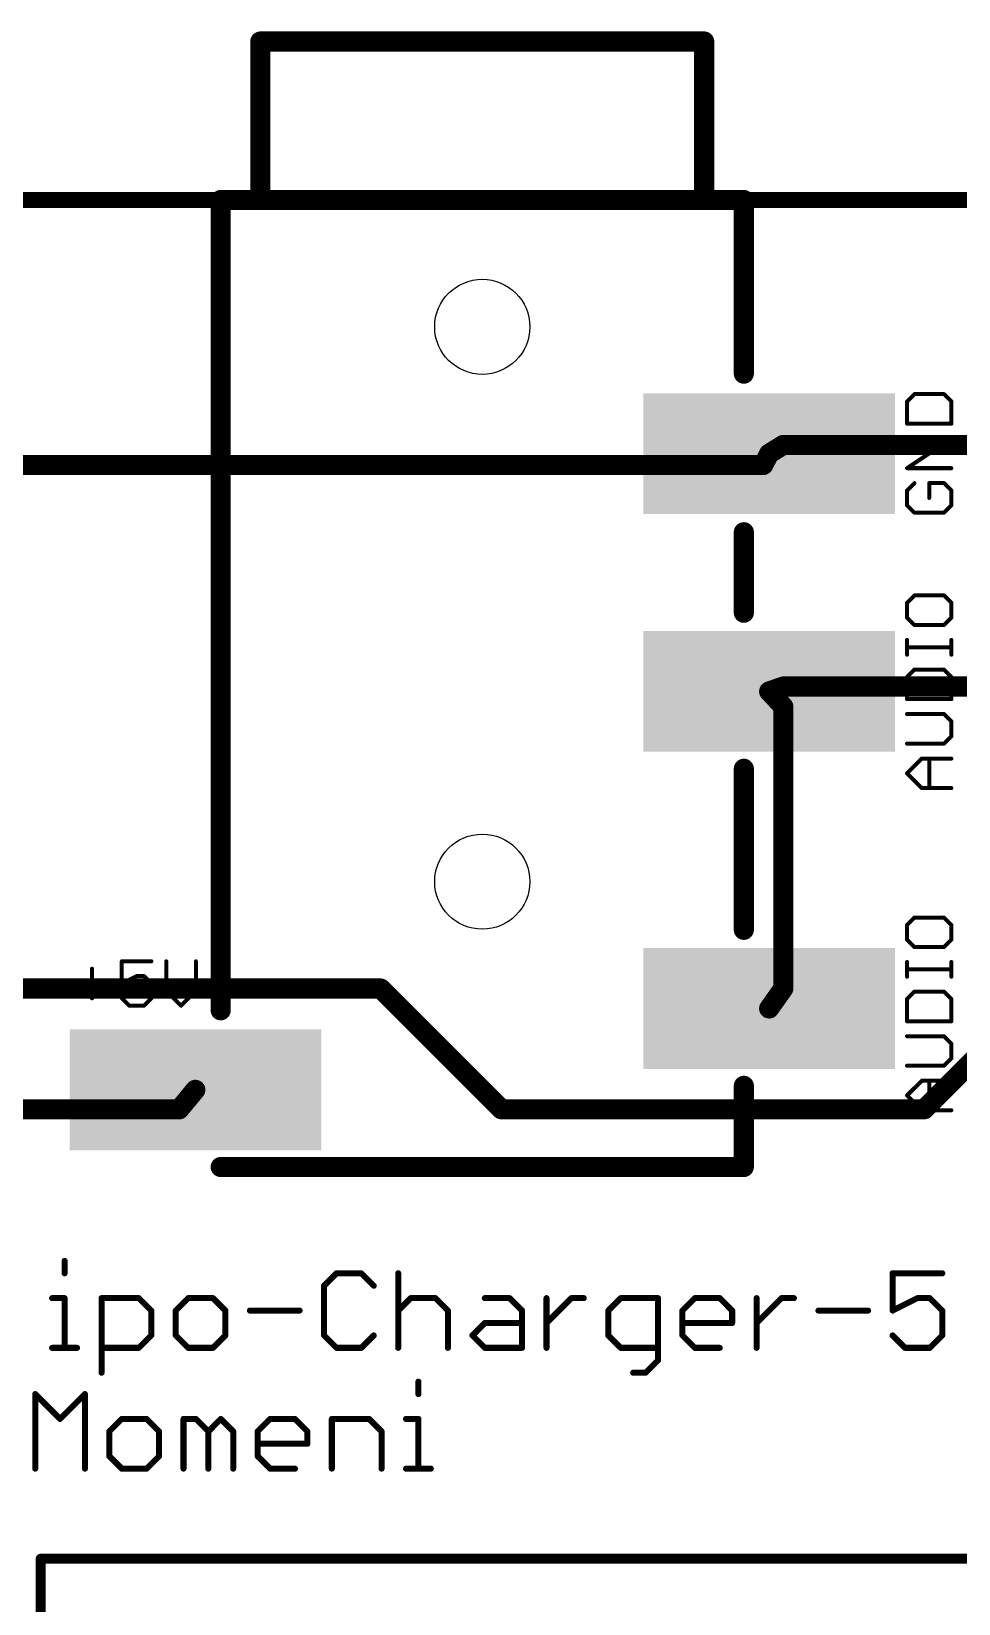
# Model space of a CAD drawing. Extents: x -3.4 to 36.1, y -3.1 to 50.6.
# Drawn here: x 13.63 to 25.32, y 30.59 to 50.43 of the extents above; entities that cross this region are included whole.
import ezdxf

# ---------------------------------------------------------------- set-up
doc = ezdxf.new("R2010")
doc.units = 0
for name, color, linetype in [('1', 22, 'CONTINUOUS'), ('20', 7, 'CONTINUOUS'), ('21', 253, 'CONTINUOUS'), ('23', 7, 'CONTINUOUS'), ('25', 253, 'CONTINUOUS'), ('27', 253, 'CONTINUOUS'), ('51', 253, 'CONTINUOUS')]:
    doc.layers.add(name, color=color, linetype=linetype)

# ---------------------------------------------------------------- blocks, each defined once
blk = doc.blocks.new('RECT')
blk.add_solid([(-0.5, -0.5), (0.5, -0.5), (-0.5, 0.5), (0.5, 0.5)])

msp = doc.modelspace()

# ---------------------------------------------------------------- linework, layer by layer
at = {"layer": '1', "const_width": 0.254}
for points in [[(22.86, 44.958), (22.9355, 45.102)], [(23.114, 45.212), (22.9355, 45.102)], [(26.924, 45.212), (23.114, 45.212)], [(22.86, 44.958), (9.906, 44.958)], [(23.114, 42.164), (22.9355, 42.102)], [(23.114, 42.164), (33.782, 42.164)], [(23.114, 41.91), (22.9355, 42.102)], [(23.114, 41.91), (23.114, 38.354)], [(26.924, 38.862), (24.892, 36.83)], [(18.034, 38.354), (9.906, 38.354)], [(19.558, 36.83), (18.034, 38.354)], [(23.114, 38.354), (22.9355, 38.102)], [(15.494, 36.83), (15.6965, 37.0752)], [(15.494, 36.83), (10.16, 36.83)], [(24.892, 36.83), (19.558, 36.83)]]:
    msp.add_lwpolyline(points, dxfattribs=at)
at = {"layer": '1', "const_width": 0.127}
for points in [[(22.9917, 45.0725, 1), (22.8793, 45.1315)], [(23.114, 45.2755, 1), (23.114, 45.1485)], [(23.1473, 45.1579, 1), (23.0807, 45.2661)], [(22.8038, 44.9875, 1), (22.9162, 44.9285)], [(22.86, 44.8945, 1), (22.86, 45.0215)], [(22.9022, 45.1561, 1), (22.9688, 45.0479)], [(23.114, 42.2275, 1), (23.114, 42.1005)], [(23.1348, 42.104, 1), (23.0932, 42.224)], [(22.982, 42.1452, 1), (22.889, 42.0588)], [(22.9147, 42.162, 1), (22.9563, 42.042)], [(23.1775, 41.91, 1), (23.0505, 41.91)], [(23.0675, 41.8668, 1), (23.1605, 41.9532)], [(18.0789, 38.3989, 1), (17.9891, 38.3091)], [(18.034, 38.2905, 1), (18.034, 38.4175)], [(23.1658, 38.3173, 1), (23.0622, 38.3907)], [(23.0505, 38.354, 1), (23.1775, 38.354)], [(22.8837, 38.1387, 1), (22.9873, 38.0653)], [(15.7455, 37.0348, 1), (15.6475, 37.1156)], [(15.445, 36.8704, 1), (15.543, 36.7896)], [(15.494, 36.7665, 1), (15.494, 36.8935)], [(19.558, 36.8935, 1), (19.558, 36.7665)], [(19.5131, 36.7851, 1), (19.6029, 36.8749)], [(24.8471, 36.8749, 1), (24.9369, 36.7851)], [(24.892, 36.7665, 1), (24.892, 36.8935)]]:
    msp.add_lwpolyline(points, format="xyb", dxfattribs=at)
at = {"layer": '20', "const_width": 0.2}
msp.add_lwpolyline([(33.52, 48.302), (2, 48.302)], dxfattribs=at)
at = {"layer": '20'}
for centre in [(19.316, 46.702), (19.316, 39.702)]:
    msp.add_circle(centre, 0.6, dxfattribs=at)
at = {"layer": '21'}
for points, const_width in [([(16.016, 47.802), (16.016, 38.0785)], 0.254), ([(22.616, 47.802), (22.616, 46.1113)], 0.254), ([(22.616, 44.111), (22.616, 43.095)], 0.254), ([(22.616, 41.1265), (22.616, 39.0945)], 0.254), ([(22.616, 36.102), (22.616, 37.126)], 0.254), ([(22.616, 36.102), (16.016, 36.102)], 0.254), ([(13.746, 5.759), (13.746, 31.159)], 0.127), ([(13.746, 31.159), (30.256, 31.159)], 0.127)]:
    msp.add_lwpolyline(points, dxfattribs=dict(at, const_width=const_width))
for points, const_width in [([(16.0795, 47.802, 1), (15.9525, 47.802)], 0.127), ([(22.6795, 47.802, 1), (22.5525, 47.802)], 0.127), ([(22.5525, 46.1113, 1), (22.6795, 46.1113)], 0.127), ([(22.6795, 44.111, 1), (22.5525, 44.111)], 0.127), ([(22.5525, 43.095, 1), (22.6795, 43.095)], 0.127), ([(22.6795, 41.1265, 1), (22.5525, 41.1265)], 0.127), ([(22.5525, 39.0945, 1), (22.6795, 39.0945)], 0.127), ([(15.9525, 38.0785, 1), (16.0795, 38.0785)], 0.127), ([(22.6795, 37.126, 1), (22.5525, 37.126)], 0.127), ([(16.016, 36.1655, 1), (16.016, 36.0385)], 0.127), ([(22.5525, 36.102, 1), (22.6795, 36.102)], 0.127), ([(22.616, 36.0385, 1), (22.616, 36.1655)], 0.127), ([(13.7778, 31.159, 1), (13.7142, 31.159)], 0.0635), ([(13.746, 31.1908, 1), (13.746, 31.1273)], 0.0635)]:
    msp.add_lwpolyline(points, format="xyb", dxfattribs=dict(at, const_width=const_width))
at = {"layer": '23'}
msp.add_point((19.316, 48.302), dxfattribs=at)
at = {"layer": '25', "const_width": 0.0762}
for points in [[(14.0466, 34.9175), (14.0466, 34.7607)], [(17.4768, 34.7607), (17.3201, 34.6039)], [(17.7904, 34.7607), (17.4768, 34.7607)], [(17.9472, 34.6039), (17.7904, 34.7607)], [(18.2556, 34.7607), (18.2556, 33.8201)], [(25.1195, 34.7607), (24.4924, 34.7607)], [(24.4924, 34.7607), (24.4924, 34.2904)], [(17.3201, 34.6039), (17.3201, 33.9769)], [(13.8898, 34.4472), (14.0466, 34.4472)], [(14.0466, 34.4472), (14.0466, 33.8201)], [(14.5135, 33.5066), (14.5135, 34.4472)], [(14.5135, 34.4472), (14.9838, 34.4472)], [(14.9838, 34.4472), (15.1406, 34.2904)], [(15.1406, 34.2904), (15.1406, 33.9769)], [(15.6058, 34.4472), (15.449, 34.2904)], [(15.449, 34.2904), (15.449, 33.9769)], [(15.9193, 34.4472), (15.6058, 34.4472)], [(16.0761, 34.2904), (15.9193, 34.4472)], [(16.0761, 33.9769), (16.0761, 34.2904)], [(16.3846, 34.2904), (17.0116, 34.2904)], [(18.2556, 34.2904), (18.4124, 34.4472)], [(18.4124, 34.4472), (18.7259, 34.4472)], [(18.7259, 34.4472), (18.8827, 34.2904)], [(18.8827, 34.2904), (18.8827, 33.8201)], [(19.3479, 34.4472), (19.6614, 34.4472)], [(19.6614, 34.4472), (19.8182, 34.2904)], [(19.8182, 34.2904), (19.8182, 33.8201)], [(20.1266, 33.8201), (20.1266, 34.4472)], [(20.1266, 34.1336), (20.4402, 34.4472)], [(20.4402, 34.4472), (20.5969, 34.4472)], [(21.063, 34.4472), (20.9062, 34.2904)], [(20.9062, 34.2904), (20.9062, 33.9769)], [(21.5333, 34.4472), (21.063, 34.4472)], [(21.5333, 33.6633), (21.5333, 34.4472)], [(21.8418, 34.2904), (21.9985, 34.4472)], [(21.8418, 33.9769), (21.8418, 34.2904)], [(21.9985, 34.4472), (22.3121, 34.4472)], [(22.3121, 34.4472), (22.4688, 34.2904)], [(22.4688, 34.2904), (22.4688, 34.1336)], [(22.7773, 33.8201), (22.7773, 34.4472)], [(22.7773, 34.1336), (23.0908, 34.4472)], [(23.0908, 34.4472), (23.2476, 34.4472)], [(23.5569, 34.2904), (24.1839, 34.2904)], [(24.4924, 34.2904), (24.8059, 34.4472)], [(24.8059, 34.4472), (24.9627, 34.4472)], [(24.9627, 34.4472), (25.1195, 34.2904)], [(25.1195, 34.2904), (25.1195, 33.9769)], [(19.1911, 33.9769), (19.3479, 34.1336)], [(19.3479, 34.1336), (19.8182, 34.1336)], [(22.4688, 34.1336), (21.8418, 34.1336)], [(15.1406, 33.9769), (14.9838, 33.8201)], [(15.449, 33.9769), (15.6058, 33.8201)], [(15.9193, 33.8201), (16.0761, 33.9769)], [(17.3201, 33.9769), (17.4768, 33.8201)], [(17.7904, 33.8201), (17.9472, 33.9769)], [(19.3479, 33.8201), (19.1911, 33.9769)], [(20.9062, 33.9769), (21.063, 33.8201)], [(21.9985, 33.8201), (21.8418, 33.9769)], [(24.6492, 33.8201), (24.4924, 33.9769)], [(25.1195, 33.9769), (24.9627, 33.8201)], [(13.8898, 33.8201), (14.2034, 33.8201)], [(14.9838, 33.8201), (14.5135, 33.8201)], [(15.6058, 33.8201), (15.9193, 33.8201)], [(17.4768, 33.8201), (17.7904, 33.8201)], [(19.8182, 33.8201), (19.3479, 33.8201)], [(21.063, 33.8201), (21.5333, 33.8201)], [(22.3121, 33.8201), (21.9985, 33.8201)], [(24.9627, 33.8201), (24.6492, 33.8201)], [(21.2198, 33.5066), (21.3765, 33.5066)], [(21.3765, 33.5066), (21.5333, 33.6633)], [(18.5104, 33.3935), (18.5104, 33.2367)], [(13.6761, 32.2961), (13.6761, 33.2367)], [(13.6761, 33.2367), (13.9896, 32.9232)], [(13.9896, 32.9232), (14.3032, 33.2367)], [(14.3032, 33.2367), (14.3032, 32.2961)], [(14.7684, 32.9232), (14.6116, 32.7664)], [(15.0819, 32.9232), (14.7684, 32.9232)], [(15.2387, 32.7664), (15.0819, 32.9232)], [(15.5471, 32.2961), (15.5471, 32.9232)], [(15.5471, 32.9232), (15.7039, 32.9232)], [(15.7039, 32.9232), (15.8607, 32.7664)], [(15.8607, 32.7664), (16.0174, 32.9232)], [(16.0174, 32.9232), (16.1742, 32.7664)], [(16.4826, 32.7664), (16.6394, 32.9232)], [(16.6394, 32.9232), (16.9529, 32.9232)], [(16.9529, 32.9232), (17.1097, 32.7664)], [(17.4182, 32.2961), (17.4182, 32.9232)], [(17.4182, 32.9232), (17.8885, 32.9232)], [(17.8885, 32.9232), (18.0452, 32.7664)], [(18.3537, 32.9232), (18.5104, 32.9232)], [(18.5104, 32.9232), (18.5104, 32.2961)], [(14.6116, 32.7664), (14.6116, 32.4529)], [(15.2387, 32.4529), (15.2387, 32.7664)], [(15.8607, 32.7664), (15.8607, 32.2961)], [(16.1742, 32.7664), (16.1742, 32.2961)], [(16.4826, 32.4529), (16.4826, 32.7664)], [(17.1097, 32.7664), (17.1097, 32.6096)], [(18.0452, 32.7664), (18.0452, 32.2961)], [(17.1097, 32.6096), (16.4826, 32.6096)], [(14.6116, 32.4529), (14.7684, 32.2961)], [(14.7684, 32.2961), (15.0819, 32.2961)], [(15.0819, 32.2961), (15.2387, 32.4529)], [(16.6394, 32.2961), (16.4826, 32.4529)], [(16.9529, 32.2961), (16.6394, 32.2961)], [(18.3537, 32.2961), (18.6672, 32.2961)]]:
    msp.add_lwpolyline(points, dxfattribs=at)
at = {"layer": '25', "const_width": 0.0381}
for points in [[(14.0657, 34.9175, 1), (14.0276, 34.9175)], [(14.0276, 34.7607, 1), (14.0657, 34.7607)], [(17.4768, 34.7798, 1), (17.4768, 34.7417)], [(17.4903, 34.7472, 1), (17.4634, 34.7742)], [(17.8039, 34.7742, 1), (17.7769, 34.7472)], [(17.7904, 34.7417, 1), (17.7904, 34.7798)], [(18.2747, 34.7607, 1), (18.2366, 34.7607)], [(24.5114, 34.7607, 1), (24.4733, 34.7607)], [(24.4924, 34.7798, 1), (24.4924, 34.7417)], [(25.1195, 34.7417, 1), (25.1195, 34.7798)], [(17.3391, 34.6039, 1), (17.301, 34.6039)], [(17.3066, 34.6174, 1), (17.3336, 34.5905)], [(17.9337, 34.5905, 1), (17.9606, 34.6174)], [(13.8898, 34.4662, 1), (13.8898, 34.4281)], [(14.0657, 34.4472, 1), (14.0276, 34.4472)], [(14.0466, 34.4281, 1), (14.0466, 34.4662)], [(14.5135, 34.4662, 1), (14.5135, 34.4281)], [(14.5326, 34.4472, 1), (14.4945, 34.4472)], [(14.9973, 34.4606, 1), (14.9704, 34.4337)], [(14.9838, 34.4281, 1), (14.9838, 34.4662)], [(15.1596, 34.2904, 1), (15.1215, 34.2904)], [(15.1271, 34.2769, 1), (15.1541, 34.3039)], [(15.4681, 34.2904, 1), (15.43, 34.2904)], [(15.4356, 34.3039, 1), (15.4625, 34.2769)], [(15.6058, 34.4662, 1), (15.6058, 34.4281)], [(15.6193, 34.4337, 1), (15.5923, 34.4606)], [(15.9328, 34.4606, 1), (15.9059, 34.4337)], [(15.9193, 34.4281, 1), (15.9193, 34.4662)], [(16.0952, 34.2904, 1), (16.0571, 34.2904)], [(16.0626, 34.2769, 1), (16.0896, 34.3039)], [(16.3846, 34.3094, 1), (16.3846, 34.2713)], [(17.0116, 34.2713, 1), (17.0116, 34.3094)], [(18.2421, 34.3039, 1), (18.2691, 34.2769)], [(18.4124, 34.4662, 1), (18.4124, 34.4281)], [(18.4258, 34.4337, 1), (18.3989, 34.4606)], [(18.7394, 34.4606, 1), (18.7124, 34.4337)], [(18.7259, 34.4281, 1), (18.7259, 34.4662)], [(18.9017, 34.2904, 1), (18.8636, 34.2904)], [(18.8692, 34.2769, 1), (18.8961, 34.3039)], [(19.3479, 34.4662, 1), (19.3479, 34.4281)], [(19.6749, 34.4606, 1), (19.6479, 34.4337)], [(19.6614, 34.4281, 1), (19.6614, 34.4662)], [(19.8372, 34.2904, 1), (19.7991, 34.2904)], [(19.8047, 34.2769, 1), (19.8317, 34.3039)], [(20.1457, 34.4472, 1), (20.1076, 34.4472)], [(20.4402, 34.4662, 1), (20.4402, 34.4281)], [(20.4536, 34.4337, 1), (20.4267, 34.4606)], [(20.5969, 34.4281, 1), (20.5969, 34.4662)], [(20.9253, 34.2904, 1), (20.8872, 34.2904)], [(20.8928, 34.3039, 1), (20.9197, 34.2769)], [(21.063, 34.4662, 1), (21.063, 34.4281)], [(21.0765, 34.4337, 1), (21.0495, 34.4606)], [(21.5524, 34.4472, 1), (21.5143, 34.4472)], [(21.5333, 34.4281, 1), (21.5333, 34.4662)], [(21.8283, 34.3039, 1), (21.8552, 34.2769)], [(21.8608, 34.2904, 1), (21.8227, 34.2904)], [(21.9985, 34.4662, 1), (21.9985, 34.4281)], [(22.012, 34.4337, 1), (21.985, 34.4606)], [(22.3255, 34.4606, 1), (22.2986, 34.4337)], [(22.3121, 34.4281, 1), (22.3121, 34.4662)], [(22.4879, 34.2904, 1), (22.4498, 34.2904)], [(22.4554, 34.2769, 1), (22.4823, 34.3039)], [(22.7963, 34.4472, 1), (22.7582, 34.4472)], [(23.0908, 34.4662, 1), (23.0908, 34.4281)], [(23.1043, 34.4337, 1), (23.0773, 34.4606)], [(23.2476, 34.4281, 1), (23.2476, 34.4662)], [(23.5569, 34.3094, 1), (23.5569, 34.2713)], [(24.1839, 34.2713, 1), (24.1839, 34.3094)], [(24.4839, 34.3074, 1), (24.5009, 34.2734)], [(24.8059, 34.4662, 1), (24.8059, 34.4281)], [(24.8144, 34.4301, 1), (24.7974, 34.4642)], [(24.9762, 34.4606, 1), (24.9492, 34.4337)], [(24.9627, 34.4281, 1), (24.9627, 34.4662)], [(25.1385, 34.2904, 1), (25.1004, 34.2904)], [(25.106, 34.2769, 1), (25.1329, 34.3039)], [(19.3479, 34.1527, 1), (19.3479, 34.1146)], [(19.3614, 34.1202, 1), (19.3344, 34.1471)], [(19.8182, 34.1146, 1), (19.8182, 34.1527)], [(20.1132, 34.1471, 1), (20.1401, 34.1202)], [(21.8418, 34.1527, 1), (21.8418, 34.1146)], [(22.4498, 34.1336, 1), (22.4879, 34.1336)], [(22.4688, 34.1146, 1), (22.4688, 34.1527)], [(22.7638, 34.1471, 1), (22.7907, 34.1202)], [(24.4733, 34.2904, 1), (24.5114, 34.2904)], [(15.1215, 33.9769, 1), (15.1596, 33.9769)], [(15.1541, 33.9634, 1), (15.1271, 33.9903)], [(15.43, 33.9769, 1), (15.4681, 33.9769)], [(15.4625, 33.9903, 1), (15.4356, 33.9634)], [(16.0571, 33.9769, 1), (16.0952, 33.9769)], [(16.0896, 33.9634, 1), (16.0626, 33.9903)], [(17.301, 33.9769, 1), (17.3391, 33.9769)], [(17.3336, 33.9903, 1), (17.3066, 33.9634)], [(17.9606, 33.9634, 1), (17.9337, 33.9903)], [(19.2046, 33.9903, 1), (19.1776, 33.9634)], [(19.1776, 33.9903, 1), (19.2046, 33.9634)], [(20.8872, 33.9769, 1), (20.9253, 33.9769)], [(20.9197, 33.9903, 1), (20.8928, 33.9634)], [(21.8552, 33.9903, 1), (21.8283, 33.9634)], [(21.8227, 33.9769, 1), (21.8608, 33.9769)], [(24.5059, 33.9903, 1), (24.4789, 33.9634)], [(25.1004, 33.9769, 1), (25.1385, 33.9769)], [(25.1329, 33.9634, 1), (25.106, 33.9903)], [(13.8898, 33.8392, 1), (13.8898, 33.8011)], [(14.0276, 33.8201, 1), (14.0657, 33.8201)], [(14.2034, 33.8011, 1), (14.2034, 33.8392)], [(14.5135, 33.8392, 1), (14.5135, 33.8011)], [(14.9704, 33.8336, 1), (14.9973, 33.8066)], [(14.9838, 33.8011, 1), (14.9838, 33.8392)], [(15.6058, 33.8392, 1), (15.6058, 33.8011)], [(15.5923, 33.8066, 1), (15.6193, 33.8336)], [(15.9059, 33.8336, 1), (15.9328, 33.8066)], [(15.9193, 33.8011, 1), (15.9193, 33.8392)], [(17.4768, 33.8392, 1), (17.4768, 33.8011)], [(17.4634, 33.8066, 1), (17.4903, 33.8336)], [(17.7769, 33.8336, 1), (17.8039, 33.8066)], [(17.7904, 33.8011, 1), (17.7904, 33.8392)], [(18.2366, 33.8201, 1), (18.2747, 33.8201)], [(18.8636, 33.8201, 1), (18.9017, 33.8201)], [(19.3479, 33.8392, 1), (19.3479, 33.8011)], [(19.3344, 33.8066, 1), (19.3614, 33.8336)], [(19.7991, 33.8201, 1), (19.8372, 33.8201)], [(19.8182, 33.8011, 1), (19.8182, 33.8392)], [(20.1076, 33.8201, 1), (20.1457, 33.8201)], [(21.063, 33.8392, 1), (21.063, 33.8011)], [(21.0495, 33.8066, 1), (21.0765, 33.8336)], [(21.5333, 33.8011, 1), (21.5333, 33.8392)], [(21.9985, 33.8392, 1), (21.9985, 33.8011)], [(21.985, 33.8066, 1), (22.012, 33.8336)], [(22.3121, 33.8011, 1), (22.3121, 33.8392)], [(22.7582, 33.8201, 1), (22.7963, 33.8201)], [(24.6492, 33.8392, 1), (24.6492, 33.8011)], [(24.6357, 33.8066, 1), (24.6626, 33.8336)], [(24.9492, 33.8336, 1), (24.9762, 33.8066)], [(24.9627, 33.8011, 1), (24.9627, 33.8392)], [(14.4945, 33.5066, 1), (14.5326, 33.5066)], [(21.2198, 33.5256, 1), (21.2198, 33.4875)], [(21.3631, 33.52, 1), (21.39, 33.4931)], [(21.3765, 33.4875, 1), (21.3765, 33.5256)], [(21.5143, 33.6633, 1), (21.5524, 33.6633)], [(21.5468, 33.6499, 1), (21.5198, 33.6768)], [(18.5295, 33.3935, 1), (18.4914, 33.3935)], [(13.6951, 33.2367, 1), (13.657, 33.2367)], [(13.6896, 33.2502, 1), (13.6626, 33.2232)], [(14.3222, 33.2367, 1), (14.2841, 33.2367)], [(14.3166, 33.2232, 1), (14.2897, 33.2502)], [(18.4914, 33.2367, 1), (18.5295, 33.2367)], [(13.9762, 32.9366, 1), (14.0031, 32.9097)], [(13.9762, 32.9097, 1), (14.0031, 32.9366)], [(14.7684, 32.9422, 1), (14.7684, 32.9041)], [(14.7818, 32.9097, 1), (14.7549, 32.9366)], [(15.0954, 32.9366, 1), (15.0684, 32.9097)], [(15.0819, 32.9041, 1), (15.0819, 32.9422)], [(15.5471, 32.9422, 1), (15.5471, 32.9041)], [(15.5662, 32.9232, 1), (15.5281, 32.9232)], [(15.7174, 32.9366, 1), (15.6904, 32.9097)], [(15.7039, 32.9041, 1), (15.7039, 32.9422)], [(16.0309, 32.9366, 1), (16.004, 32.9097)], [(16.0309, 32.9097, 1), (16.004, 32.9366)], [(16.6394, 32.9422, 1), (16.6394, 32.9041)], [(16.6529, 32.9097, 1), (16.6259, 32.9366)], [(16.9664, 32.9366, 1), (16.9395, 32.9097)], [(16.9529, 32.9041, 1), (16.9529, 32.9422)], [(17.4372, 32.9232, 1), (17.3991, 32.9232)], [(17.4182, 32.9422, 1), (17.4182, 32.9041)], [(17.9019, 32.9366, 1), (17.875, 32.9097)], [(17.8885, 32.9041, 1), (17.8885, 32.9422)], [(18.3537, 32.9422, 1), (18.3537, 32.9041)], [(18.5295, 32.9232, 1), (18.4914, 32.9232)], [(18.5104, 32.9041, 1), (18.5104, 32.9422)], [(14.6307, 32.7664, 1), (14.5926, 32.7664)], [(14.5981, 32.7799, 1), (14.6251, 32.7529)], [(15.2577, 32.7664, 1), (15.2196, 32.7664)], [(15.2252, 32.7529, 1), (15.2521, 32.7799)], [(15.8797, 32.7664, 1), (15.8416, 32.7664)], [(15.8472, 32.7799, 1), (15.8741, 32.7529)], [(15.8472, 32.7529, 1), (15.8741, 32.7799)], [(16.1932, 32.7664, 1), (16.1551, 32.7664)], [(16.1607, 32.7529, 1), (16.1877, 32.7799)], [(16.5017, 32.7664, 1), (16.4636, 32.7664)], [(16.4692, 32.7799, 1), (16.4961, 32.7529)], [(17.1288, 32.7664, 1), (17.0907, 32.7664)], [(17.0962, 32.7529, 1), (17.1232, 32.7799)], [(18.0643, 32.7664, 1), (18.0262, 32.7664)], [(18.0318, 32.7529, 1), (18.0587, 32.7799)], [(16.4826, 32.6287, 1), (16.4826, 32.5906)], [(17.0907, 32.6096, 1), (17.1288, 32.6096)], [(17.1097, 32.5906, 1), (17.1097, 32.6287)], [(14.6251, 32.4663, 1), (14.5981, 32.4394)], [(14.5926, 32.4529, 1), (14.6307, 32.4529)], [(14.7684, 32.3152, 1), (14.7684, 32.2771)], [(15.0819, 32.2771, 1), (15.0819, 32.3152)], [(15.2196, 32.4529, 1), (15.2577, 32.4529)], [(15.2521, 32.4394, 1), (15.2252, 32.4663)], [(16.4636, 32.4529, 1), (16.5017, 32.4529)], [(16.4961, 32.4663, 1), (16.4692, 32.4394)], [(16.6394, 32.3152, 1), (16.6394, 32.2771)], [(16.9529, 32.2771, 1), (16.9529, 32.3152)], [(18.3537, 32.3152, 1), (18.3537, 32.2771)], [(18.6672, 32.2771, 1), (18.6672, 32.3152)], [(13.657, 32.2961, 1), (13.6951, 32.2961)], [(14.2841, 32.2961, 1), (14.3222, 32.2961)], [(14.7549, 32.2826, 1), (14.7818, 32.3096)], [(15.0684, 32.3096, 1), (15.0954, 32.2826)], [(15.5281, 32.2961, 1), (15.5662, 32.2961)], [(15.8416, 32.2961, 1), (15.8797, 32.2961)], [(16.1551, 32.2961, 1), (16.1932, 32.2961)], [(16.6259, 32.2826, 1), (16.6529, 32.3096)], [(17.3991, 32.2961, 1), (17.4372, 32.2961)], [(18.0262, 32.2961, 1), (18.0643, 32.2961)], [(18.4914, 32.2961, 1), (18.5295, 32.2961)]]:
    msp.add_lwpolyline(points, format="xyb", dxfattribs=at)
at = {"layer": '27', "const_width": 0.0508}
for points in [[(24.7681, 45.8529), (24.6749, 45.7597)], [(25.141, 45.8529), (24.7681, 45.8529)], [(25.2342, 45.7597), (25.141, 45.8529)], [(24.6749, 45.7597), (24.6749, 45.4801)], [(25.2342, 45.4801), (25.2342, 45.7597)], [(24.6749, 45.4801), (25.2342, 45.4801)], [(24.6749, 44.9188), (25.2342, 45.2916)], [(25.2342, 45.2916), (24.6749, 45.2916)], [(25.2342, 44.9188), (24.6749, 44.9188)], [(24.7681, 44.7303), (24.6749, 44.6371)], [(24.6749, 44.6371), (24.6749, 44.4507)], [(25.141, 44.7303), (24.9546, 44.7303)], [(24.9546, 44.7303), (24.9546, 44.5439)], [(25.2342, 44.6371), (25.141, 44.7303)], [(25.2342, 44.4507), (25.2342, 44.6371)], [(24.6749, 44.4507), (24.7681, 44.3575)], [(25.141, 44.3575), (25.2342, 44.4507)], [(24.7681, 44.3575), (25.141, 44.3575)], [(24.7681, 43.3129), (24.6749, 43.2197)], [(24.6749, 43.2197), (24.6749, 43.0333)], [(25.141, 43.3129), (24.7681, 43.3129)], [(25.2342, 43.2197), (25.141, 43.3129)], [(25.2342, 43.0333), (25.2342, 43.2197)], [(24.6749, 43.0333), (24.7681, 42.9401)], [(25.141, 42.9401), (25.2342, 43.0333)], [(24.7681, 42.9401), (25.141, 42.9401)], [(24.6749, 42.5659), (24.6749, 42.7523)], [(25.2342, 42.6591), (24.6749, 42.6591)], [(25.2342, 42.5659), (25.2342, 42.7523)], [(24.7681, 42.3774), (24.6749, 42.2842)], [(24.6749, 42.2842), (24.6749, 42.0046)], [(25.141, 42.3774), (24.7681, 42.3774)], [(25.2342, 42.2842), (25.141, 42.3774)], [(25.2342, 42.0046), (25.2342, 42.2842)], [(24.6749, 42.0046), (25.2342, 42.0046)], [(25.141, 41.8161), (24.6749, 41.8161)], [(25.2342, 41.7229), (25.141, 41.8161)], [(25.2342, 41.5365), (25.2342, 41.7229)], [(24.6749, 41.4433), (25.141, 41.4433)], [(25.141, 41.4433), (25.2342, 41.5365)], [(24.6749, 41.0684), (24.8614, 41.2548)], [(24.8614, 41.2548), (25.2342, 41.2548)], [(24.9546, 40.8819), (24.9546, 41.2548)], [(24.8614, 40.8819), (24.6749, 41.0684)], [(25.2342, 40.8819), (24.8614, 40.8819)], [(24.7681, 39.2489), (24.6749, 39.1557)], [(25.141, 39.2489), (24.7681, 39.2489)], [(25.2342, 39.1557), (25.141, 39.2489)], [(24.6749, 39.1557), (24.6749, 38.9693)], [(25.2342, 38.9693), (25.2342, 39.1557)], [(24.6749, 38.9693), (24.7681, 38.8761)], [(24.7681, 38.8761), (25.141, 38.8761)], [(25.141, 38.8761), (25.2342, 38.9693)], [(15.1416, 38.6967), (14.7687, 38.6967)], [(14.7687, 38.6967), (14.7687, 38.417)], [(15.33, 38.6967), (15.33, 38.3238)], [(15.7029, 38.3238), (15.7029, 38.6967)], [(24.6749, 38.5019), (24.6749, 38.6883)], [(25.2342, 38.5019), (25.2342, 38.6883)], [(14.3938, 38.6035), (14.3938, 38.2306)], [(14.7687, 38.417), (14.9551, 38.5102)], [(14.9551, 38.5102), (15.0483, 38.5102)], [(15.0483, 38.5102), (15.1416, 38.417)], [(25.2342, 38.5951), (24.6749, 38.5951)], [(14.2074, 38.417), (14.5803, 38.417)], [(15.1416, 38.417), (15.1416, 38.2306)], [(15.33, 38.3238), (15.5164, 38.1374)], [(15.5164, 38.1374), (15.7029, 38.3238)], [(24.7681, 38.3134), (24.6749, 38.2202)], [(25.141, 38.3134), (24.7681, 38.3134)], [(25.2342, 38.2202), (25.141, 38.3134)], [(14.8619, 38.1374), (14.7687, 38.2306)], [(15.0483, 38.1374), (14.8619, 38.1374)], [(15.1416, 38.2306), (15.0483, 38.1374)], [(24.6749, 38.2202), (24.6749, 37.9406)], [(25.2342, 37.9406), (25.2342, 38.2202)], [(24.6749, 37.9406), (25.2342, 37.9406)], [(25.141, 37.7521), (24.6749, 37.7521)], [(25.2342, 37.6589), (25.141, 37.7521)], [(25.141, 37.3793), (25.2342, 37.4725)], [(25.2342, 37.4725), (25.2342, 37.6589)], [(24.6749, 37.3793), (25.141, 37.3793)], [(24.6749, 37.0044), (24.8614, 37.1908)], [(24.8614, 37.1908), (25.2342, 37.1908)], [(24.9546, 36.8179), (24.9546, 37.1908)], [(24.8614, 36.8179), (24.6749, 37.0044)], [(25.2342, 36.8179), (24.8614, 36.8179)]]:
    msp.add_lwpolyline(points, dxfattribs=at)
at = {"layer": '27', "const_width": 0.0254}
for points in [[(24.7681, 45.8656, 1), (24.7681, 45.8402)], [(24.7771, 45.844, 1), (24.7592, 45.8619)], [(25.15, 45.8619, 1), (25.132, 45.844)], [(25.141, 45.8402, 1), (25.141, 45.8656)], [(24.6876, 45.7597, 1), (24.6622, 45.7597)], [(24.6659, 45.7687, 1), (24.6839, 45.7507)], [(25.2469, 45.7597, 1), (25.2215, 45.7597)], [(25.2252, 45.7507, 1), (25.2432, 45.7687)], [(24.6749, 45.4928, 1), (24.6749, 45.4674)], [(24.6622, 45.4801, 1), (24.6876, 45.4801)], [(25.2215, 45.4801, 1), (25.2469, 45.4801)], [(25.2342, 45.4674, 1), (25.2342, 45.4928)], [(24.6749, 45.3043, 1), (24.6749, 45.2789)], [(25.2412, 45.2811, 1), (25.2272, 45.3022)], [(25.2342, 45.2789, 1), (25.2342, 45.3043)], [(24.6749, 44.9315, 1), (24.6749, 44.9061)], [(24.6679, 44.9293, 1), (24.682, 44.9082)], [(25.2342, 44.9061, 1), (25.2342, 44.9315)], [(24.6876, 44.6371, 1), (24.6622, 44.6371)], [(24.6659, 44.6461, 1), (24.6839, 44.6281)], [(24.7771, 44.7213, 1), (24.7592, 44.7393)], [(24.9546, 44.743, 1), (24.9546, 44.7176)], [(24.9673, 44.7303, 1), (24.9419, 44.7303)], [(25.15, 44.7393, 1), (25.132, 44.7213)], [(25.141, 44.7176, 1), (25.141, 44.743)], [(25.2469, 44.6371, 1), (25.2215, 44.6371)], [(25.2252, 44.6281, 1), (25.2432, 44.6461)], [(24.6839, 44.4597, 1), (24.6659, 44.4417)], [(24.6622, 44.4507, 1), (24.6876, 44.4507)], [(24.9419, 44.5439, 1), (24.9673, 44.5439)], [(25.2215, 44.4507, 1), (25.2469, 44.4507)], [(25.2432, 44.4417, 1), (25.2252, 44.4597)], [(24.7681, 44.3702, 1), (24.7681, 44.3448)], [(24.7592, 44.3485, 1), (24.7771, 44.3664)], [(25.132, 44.3664, 1), (25.15, 44.3485)], [(25.141, 44.3448, 1), (25.141, 44.3702)], [(24.6876, 43.2197, 1), (24.6622, 43.2197)], [(24.6659, 43.2287, 1), (24.6839, 43.2107)], [(24.7681, 43.3256, 1), (24.7681, 43.3002)], [(24.7771, 43.304, 1), (24.7592, 43.3219)], [(25.15, 43.3219, 1), (25.132, 43.304)], [(25.141, 43.3002, 1), (25.141, 43.3256)], [(25.2469, 43.2197, 1), (25.2215, 43.2197)], [(25.2252, 43.2107, 1), (25.2432, 43.2287)], [(24.6839, 43.0423, 1), (24.6659, 43.0243)], [(24.6622, 43.0333, 1), (24.6876, 43.0333)], [(25.2215, 43.0333, 1), (25.2469, 43.0333)], [(25.2432, 43.0243, 1), (25.2252, 43.0423)], [(24.7681, 42.9528, 1), (24.7681, 42.9274)], [(24.7592, 42.9311, 1), (24.7771, 42.9491)], [(25.132, 42.9491, 1), (25.15, 42.9311)], [(25.141, 42.9274, 1), (25.141, 42.9528)], [(24.6876, 42.7523, 1), (24.6622, 42.7523)], [(24.6749, 42.6718, 1), (24.6749, 42.6464)], [(25.2469, 42.7523, 1), (25.2215, 42.7523)], [(25.2342, 42.6464, 1), (25.2342, 42.6718)], [(24.6622, 42.5659, 1), (24.6876, 42.5659)], [(25.2215, 42.5659, 1), (25.2469, 42.5659)], [(24.6876, 42.2842, 1), (24.6622, 42.2842)], [(24.6659, 42.2932, 1), (24.6839, 42.2752)], [(24.7681, 42.3901, 1), (24.7681, 42.3647)], [(24.7771, 42.3684, 1), (24.7592, 42.3864)], [(25.15, 42.3864, 1), (25.132, 42.3684)], [(25.141, 42.3647, 1), (25.141, 42.3901)], [(25.2469, 42.2842, 1), (25.2215, 42.2842)], [(25.2252, 42.2752, 1), (25.2432, 42.2932)], [(24.6749, 42.0173, 1), (24.6749, 41.9919)], [(24.6622, 42.0046, 1), (24.6876, 42.0046)], [(25.2215, 42.0046, 1), (25.2469, 42.0046)], [(25.2342, 41.9919, 1), (25.2342, 42.0173)], [(24.6749, 41.8288, 1), (24.6749, 41.8034)], [(25.15, 41.8251, 1), (25.132, 41.8071)], [(25.141, 41.8034, 1), (25.141, 41.8288)], [(25.2469, 41.7229, 1), (25.2215, 41.7229)], [(25.2252, 41.7139, 1), (25.2432, 41.7319)], [(24.6749, 41.456, 1), (24.6749, 41.4306)], [(25.132, 41.4522, 1), (25.15, 41.4343)], [(25.141, 41.4306, 1), (25.141, 41.456)], [(25.2215, 41.5365, 1), (25.2469, 41.5365)], [(25.2432, 41.5275, 1), (25.2252, 41.5454)], [(24.8614, 41.2675, 1), (24.8614, 41.2421)], [(24.8703, 41.2458, 1), (24.8524, 41.2638)], [(24.9673, 41.2548, 1), (24.9419, 41.2548)], [(25.2342, 41.2421, 1), (25.2342, 41.2675)], [(24.6839, 41.0774, 1), (24.6659, 41.0594)], [(24.6659, 41.0774, 1), (24.6839, 41.0594)], [(24.8614, 40.8946, 1), (24.8614, 40.8692)], [(24.8524, 40.873, 1), (24.8703, 40.8909)], [(24.9419, 40.8819, 1), (24.9673, 40.8819)], [(25.2342, 40.8692, 1), (25.2342, 40.8946)], [(24.7681, 39.2616, 1), (24.7681, 39.2362)], [(24.7771, 39.24, 1), (24.7592, 39.2579)], [(25.15, 39.2579, 1), (25.132, 39.24)], [(25.141, 39.2362, 1), (25.141, 39.2616)], [(24.6876, 39.1557, 1), (24.6622, 39.1557)], [(24.6659, 39.1647, 1), (24.6839, 39.1467)], [(25.2469, 39.1557, 1), (25.2215, 39.1557)], [(25.2252, 39.1467, 1), (25.2432, 39.1647)], [(24.6839, 38.9783, 1), (24.6659, 38.9603)], [(24.6622, 38.9693, 1), (24.6876, 38.9693)], [(24.7681, 38.8888, 1), (24.7681, 38.8634)], [(24.7592, 38.8671, 1), (24.7771, 38.8851)], [(25.132, 38.8851, 1), (25.15, 38.8671)], [(25.141, 38.8634, 1), (25.141, 38.8888)], [(25.2215, 38.9693, 1), (25.2469, 38.9693)], [(25.2432, 38.9603, 1), (25.2252, 38.9783)], [(14.7687, 38.7094, 1), (14.7687, 38.684)], [(14.7814, 38.6967, 1), (14.756, 38.6967)], [(15.1416, 38.684, 1), (15.1416, 38.7094)], [(15.3427, 38.6967, 1), (15.3173, 38.6967)], [(15.7156, 38.6967, 1), (15.6902, 38.6967)], [(24.6876, 38.6883, 1), (24.6622, 38.6883)], [(25.2469, 38.6883, 1), (25.2215, 38.6883)], [(14.4065, 38.6035, 1), (14.3811, 38.6035)], [(14.9551, 38.523, 1), (14.9551, 38.4975)], [(14.9608, 38.4989, 1), (14.9495, 38.5216)], [(15.0573, 38.5192, 1), (15.0394, 38.5013)], [(15.0483, 38.4975, 1), (15.0483, 38.523)], [(24.6749, 38.6078, 1), (24.6749, 38.5824)], [(24.6622, 38.5019, 1), (24.6876, 38.5019)], [(25.2215, 38.5019, 1), (25.2469, 38.5019)], [(25.2342, 38.5824, 1), (25.2342, 38.6078)], [(14.2074, 38.4297, 1), (14.2074, 38.4043)], [(14.5803, 38.4043, 1), (14.5803, 38.4297)], [(14.763, 38.4284, 1), (14.7744, 38.4057)], [(14.756, 38.417, 1), (14.7814, 38.417)], [(15.1543, 38.417, 1), (15.1289, 38.417)], [(15.1326, 38.4081, 1), (15.1505, 38.426)], [(15.339, 38.3328, 1), (15.321, 38.3148)], [(15.3173, 38.3238, 1), (15.3427, 38.3238)], [(15.6902, 38.3238, 1), (15.7156, 38.3238)], [(15.7118, 38.3148, 1), (15.6939, 38.3328)], [(24.7681, 38.3261, 1), (24.7681, 38.3007)], [(24.7771, 38.3044, 1), (24.7592, 38.3224)], [(25.15, 38.3224, 1), (25.132, 38.3044)], [(25.141, 38.3007, 1), (25.141, 38.3261)], [(14.3811, 38.2306, 1), (14.4065, 38.2306)], [(14.7777, 38.2396, 1), (14.7597, 38.2216)], [(14.8619, 38.1501, 1), (14.8619, 38.1247)], [(14.8529, 38.1284, 1), (14.8709, 38.1464)], [(15.0394, 38.1464, 1), (15.0573, 38.1284)], [(15.0483, 38.1247, 1), (15.0483, 38.1501)], [(15.1289, 38.2306, 1), (15.1543, 38.2306)], [(15.1505, 38.2216, 1), (15.1326, 38.2396)], [(15.5075, 38.1464, 1), (15.5254, 38.1284)], [(15.5075, 38.1284, 1), (15.5254, 38.1464)], [(24.6876, 38.2202, 1), (24.6622, 38.2202)], [(24.6659, 38.2292, 1), (24.6839, 38.2112)], [(25.2469, 38.2202, 1), (25.2215, 38.2202)], [(25.2252, 38.2112, 1), (25.2432, 38.2292)], [(24.6749, 37.9533, 1), (24.6749, 37.9279)], [(24.6622, 37.9406, 1), (24.6876, 37.9406)], [(25.2215, 37.9406, 1), (25.2469, 37.9406)], [(25.2342, 37.9279, 1), (25.2342, 37.9533)], [(24.6749, 37.7648, 1), (24.6749, 37.7394)], [(25.15, 37.7611, 1), (25.132, 37.7431)], [(25.141, 37.7394, 1), (25.141, 37.7648)], [(25.2469, 37.6589, 1), (25.2215, 37.6589)], [(25.2252, 37.6499, 1), (25.2432, 37.6679)], [(25.2432, 37.4635, 1), (25.2252, 37.4814)], [(24.6749, 37.392, 1), (24.6749, 37.3666)], [(25.132, 37.3882, 1), (25.15, 37.3703)], [(25.141, 37.3666, 1), (25.141, 37.392)], [(25.2215, 37.4725, 1), (25.2469, 37.4725)], [(24.8614, 37.2035, 1), (24.8614, 37.1781)], [(24.8703, 37.1818, 1), (24.8524, 37.1998)], [(24.9673, 37.1908, 1), (24.9419, 37.1908)], [(25.2342, 37.1781, 1), (25.2342, 37.2035)], [(24.6839, 37.0134, 1), (24.6659, 36.9954)], [(24.6659, 37.0134, 1), (24.6839, 36.9954)], [(24.8614, 36.8306, 1), (24.8614, 36.8052)], [(24.8524, 36.809, 1), (24.8703, 36.8269)], [(24.9419, 36.8179, 1), (24.9673, 36.8179)], [(25.2342, 36.8052, 1), (25.2342, 36.8306)]]:
    msp.add_lwpolyline(points, format="xyb", dxfattribs=at)
at = {"layer": '51', "const_width": 0.254}
for points in [[(22.116, 50.302), (16.516, 50.302)], [(16.516, 50.302), (16.516, 48.302)], [(22.116, 48.302), (22.116, 50.302)], [(16.516, 48.302), (16.016, 48.302)], [(16.016, 48.302), (16.016, 47.802)], [(22.116, 48.302), (16.516, 48.302)], [(22.616, 48.302), (22.116, 48.302)], [(22.616, 47.802), (22.616, 48.302)]]:
    msp.add_lwpolyline(points, dxfattribs=at)
at = {"layer": '51', "const_width": 0.127}
for points in [[(16.516, 50.3655, 1), (16.516, 50.2385)], [(16.5795, 50.302, 1), (16.4525, 50.302)], [(22.1795, 50.302, 1), (22.0525, 50.302)], [(22.116, 50.2385, 1), (22.116, 50.3655)], [(16.016, 48.3655, 1), (16.016, 48.2385)], [(16.0795, 48.302, 1), (15.9525, 48.302)], [(16.516, 48.3655, 1), (16.516, 48.2385)], [(16.516, 48.2385, 1), (16.516, 48.3655)], [(22.116, 48.3655, 1), (22.116, 48.2385)], [(22.116, 48.2385, 1), (22.116, 48.3655)], [(22.6795, 48.302, 1), (22.5525, 48.302)], [(22.616, 48.2385, 1), (22.616, 48.3655)], [(16.4525, 48.302, 1), (16.5795, 48.302)], [(22.0525, 48.302, 1), (22.1795, 48.302)], [(15.9525, 47.802, 1), (16.0795, 47.802)], [(22.5525, 47.802, 1), (22.6795, 47.802)]]:
    msp.add_lwpolyline(points, format="xyb", dxfattribs=at)

# ---------------------------------------------------------------- block references
at = {"layer": '1', "xscale": 1.524, "yscale": 3.175}
for p, rotation in [((22.9355, 45.102), 90), ((22.9355, 42.102), 270), ((22.9355, 38.102), 270), ((15.6965, 37.0752), 270)]:
    msp.add_blockref('RECT', p, dxfattribs=dict(at, rotation=rotation))

doc.saveas('drawing.dxf')
